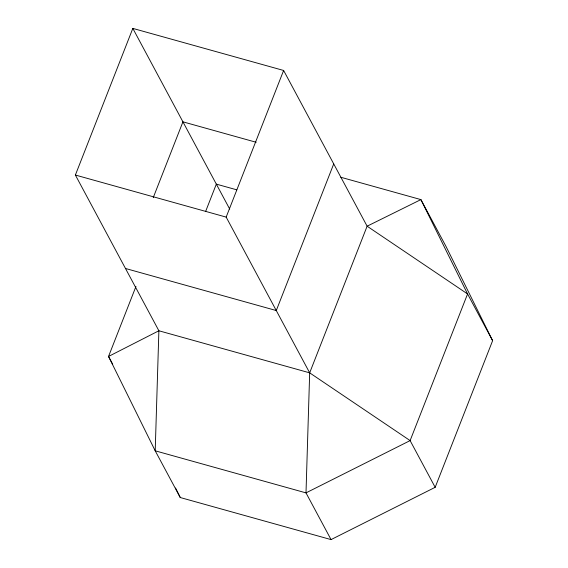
<?xml version="1.0" encoding="UTF-8"?>
<svg xmlns="http://www.w3.org/2000/svg" width="568" height="568" viewBox="0 0 568 568"><rect width="100%" height="100%" fill="white"/><g stroke="black" fill="none" stroke-linecap="round" stroke-linejoin="round"><path stroke-width="0.85" d="M492.619 340.672L467.57 293.954L420.895 199.602L367.12 226.199L309.674 372.842L306.003 492.882L331.052 539.6L435.173 487.316L492.619 340.672L445.951 246.32L420.895 199.602L340.814 177.259M331.052 539.6L180.262 497.532L155.206 450.807L158.884 330.768L75.381 175.043L132.827 28.4L283.624 70.468L367.12 226.199L467.57 293.954L410.117 440.598L306.003 492.882L155.206 450.807L108.538 356.455L135.972 286.428M153.239 197.629L182.931 121.836L256.196 142.277M205.68 211.317L216.33 184.131L236.778 189.833M435.173 487.316L410.117 440.598L309.674 372.842L226.171 217.111L283.624 70.468M333.721 163.911L276.275 310.547L125.485 268.479M75.381 175.043L226.171 217.111M309.674 372.842L158.884 330.768L108.538 356.455L112.712 364.244M132.827 28.4L229.692 209.045M175.555 488.011L180.262 497.532"/></g></svg>
